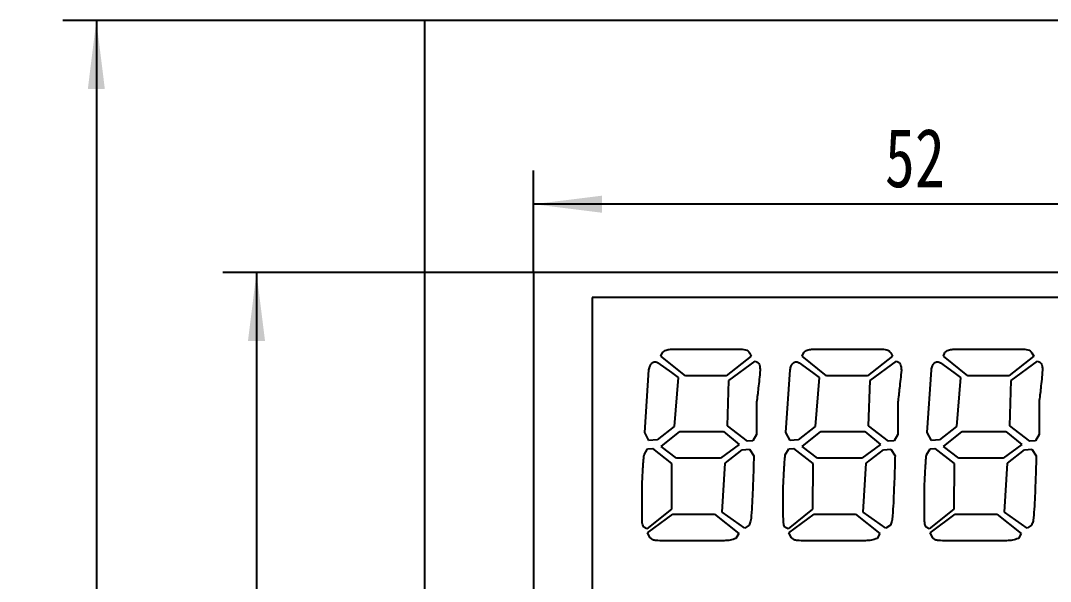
# Model space of a CAD drawing. Header units: millimetres. Extents: x 455 to 753, y 132 to 292.
# Drawn here: x 455.5 to 516.8, y 243.9 to 277.3 of the extents above; entities that cross this region are included whole.
import ezdxf

# ---------------------------------------------------------------- set-up
doc = ezdxf.new("R2010")
doc.units = ezdxf.units.MM
doc.layers.add('标注层', color=150, linetype='Continuous', lineweight=25)
doc.styles.add('SLDTEXTSTYLE2', font='hyswlongfangsong.ttf')
doc.dimstyles.new('SLDDIMSTYLE1', dxfattribs={"dimtxt": 3.5, "dimasz": 4.08, "dimexe": 0, "dimexo": 0.0625, "dimgap": 0.875, "dimtad": 2, "dimrnd": 1e-09, "dimzin": 12, "dimdsep": 46, "dimtxsty": 'SLDTEXTSTYLE2', "dimsah": 1, "dimcen": 0.09, "dimadec": 0, "dimazin": 3, "dimtfac": 1, "dimtofl": 0, "dimtmove": 0, "dimatfit": 3, "dimfxl": 0, "dimfrac": 2, "dimtolj": 1, "dimtzin": 12, "dimarcsym": 0})

# ---------------------------------------------------------------- blocks, each defined once
blk = doc.blocks.new('_D_1')
at = {"layer": '标注层'}
for p, q in [((479.545, 277.312), (458.004, 277.312)), ((460.004, 277.312), (460.004, 181.312)), ((479.545, 181.312), (458.004, 181.312))]:
    blk.add_line(p, q, dxfattribs=at)
for points in [[(460.004, 277.312), (459.496, 273.232), (460.512, 273.232)], [(460.004, 181.312), (460.512, 185.392), (459.496, 185.392)]]:
    blk.add_solid(points, dxfattribs=at)
at = {"layer": '标注层', "insert": (455.492, 233.171), "char_height": 3.5, "attachment_point": 1, "rotation": 90, "style": 'SLDTEXTSTYLE2'}
blk.add_mtext('96', dxfattribs=at)
blk = doc.blocks.new('_D_2')
at = {"layer": '标注层'}
for p, q in [((486.045, 262.312), (486.045, 268.377)), ((538.045, 262.312), (538.045, 268.377)), ((538.045, 266.377), (486.045, 266.377))]:
    blk.add_line(p, q, dxfattribs=at)
for points in [[(486.045, 266.377), (490.125, 265.869), (490.125, 266.885)], [(538.045, 266.377), (533.965, 266.885), (533.965, 265.869)]]:
    blk.add_solid(points, dxfattribs=at)
at = {"layer": '标注层', "insert": (506.98, 270.889), "char_height": 3.5, "attachment_point": 1, "style": 'SLDTEXTSTYLE2'}
blk.add_mtext('52', dxfattribs=at)
blk = doc.blocks.new('_D_3')
at = {"layer": '标注层'}
for p, q in [((486.045, 262.312), (467.545, 262.312)), ((469.545, 262.312), (469.545, 204.312)), ((486.045, 204.312), (467.545, 204.312))]:
    blk.add_line(p, q, dxfattribs=at)
for points in [[(469.545, 262.312), (469.037, 258.232), (470.053, 258.232)], [(469.545, 204.312), (470.053, 208.392), (469.037, 208.392)]]:
    blk.add_solid(points, dxfattribs=at)
at = {"layer": '标注层', "insert": (465.033, 231.778), "char_height": 3.5, "attachment_point": 1, "rotation": 90, "style": 'SLDTEXTSTYLE2'}
blk.add_mtext('58', dxfattribs=at)

msp = doc.modelspace()

# ---------------------------------------------------------------- linework, layer by layer
at = {"color": 7, "linetype": 'Continuous', "lineweight": 25}
for p, q in [((479.545, 277.312), (479.545, 181.312)), ((544.545, 277.312), (479.545, 277.312)), ((486.045, 262.312), (486.045, 204.312)), ((538.045, 262.312), (486.045, 262.312)), ((489.545, 260.812), (489.545, 205.812)), ((534.545, 260.812), (489.545, 260.812)), ((494.609, 257.751), (498.287, 257.751)), ((503.022, 257.751), (506.7, 257.751)), ((511.434, 257.751), (515.112, 257.751)), ((493.639, 257.329), (493.731, 257.552)), ((495.097, 256.164), (493.639, 257.329)), ((499.024, 257.322), (497.533, 256.164)), ((498.917, 257.528), (499.024, 257.322)), ((502.052, 257.329), (502.144, 257.552)), ((503.51, 256.164), (502.052, 257.329)), ((507.436, 257.322), (505.946, 256.164)), ((507.33, 257.528), (507.436, 257.322)), ((510.464, 257.329), (510.556, 257.552)), ((511.923, 256.164), (510.464, 257.329)), ((515.849, 257.322), (514.358, 256.164)), ((515.742, 257.528), (515.849, 257.322)), ((492.674, 252.776), (492.925, 256.508)), ((493.463, 256.927), (494.259, 256.35)), ((497.682, 255.873), (499.252, 257.037)), ((499.252, 257.037), (499.348, 256.994)), ((501.087, 252.776), (501.338, 256.508)), ((501.876, 256.927), (502.672, 256.35)), ((506.094, 255.873), (507.664, 257.037)), ((507.664, 257.037), (507.761, 256.994)), ((509.5, 252.776), (509.75, 256.508)), ((510.288, 256.927), (511.085, 256.35)), ((514.507, 255.873), (516.077, 257.037)), ((516.077, 257.037), (516.174, 256.994)), ((494.259, 256.35), (494.658, 256.049)), ((494.658, 256.049), (494.42, 253.135)), ((497.533, 256.164), (495.097, 256.164)), ((497.595, 253.17), (497.682, 255.873)), ((502.672, 256.35), (503.071, 256.049)), ((503.071, 256.049), (502.833, 253.135)), ((505.946, 256.164), (503.51, 256.164)), ((506.008, 253.17), (506.094, 255.873)), ((511.085, 256.35), (511.484, 256.049)), ((511.484, 256.049), (511.246, 253.135)), ((514.358, 256.164), (511.923, 256.164)), ((514.42, 253.17), (514.507, 255.873)), ((499.341, 254.584), (499.341, 252.659)), ((507.754, 254.584), (507.754, 252.659)), ((516.166, 254.584), (516.166, 252.659)), ((492.927, 252.307), (492.674, 252.776)), ((494.42, 253.135), (493.408, 252.342)), ((493.647, 251.952), (494.76, 252.83)), ((494.76, 252.83), (497.364, 252.83)), ((497.364, 252.83), (498.309, 252.056)), ((498.79, 252.257), (497.595, 253.17)), ((501.34, 252.307), (501.087, 252.776)), ((502.833, 253.135), (501.821, 252.342)), ((502.059, 251.952), (503.173, 252.83)), ((503.173, 252.83), (505.777, 252.83)), ((505.777, 252.83), (506.722, 252.056)), ((507.203, 252.257), (506.008, 253.17)), ((509.753, 252.307), (509.5, 252.776)), ((511.246, 253.135), (510.234, 252.342)), ((510.472, 251.952), (511.586, 252.83)), ((511.586, 252.83), (514.19, 252.83)), ((514.19, 252.83), (515.135, 252.056)), ((515.616, 252.257), (514.42, 253.17)), ((493.408, 252.342), (492.927, 252.307)), ((499.118, 252.275), (498.79, 252.257)), ((499.341, 252.659), (499.118, 252.275)), ((501.821, 252.342), (501.34, 252.307)), ((507.53, 252.275), (507.203, 252.257)), ((507.754, 252.659), (507.53, 252.275)), ((510.234, 252.342), (509.753, 252.307)), ((515.943, 252.275), (515.616, 252.257)), ((516.166, 252.659), (515.943, 252.275)), ((492.63, 251.444), (492.845, 251.813)), ((492.845, 251.813), (493.128, 251.821)), ((493.128, 251.821), (494.274, 250.933)), ((494.559, 251.243), (493.647, 251.952)), ((498.309, 252.056), (497.196, 251.243)), ((497.459, 250.96), (498.475, 251.756)), ((498.475, 251.756), (498.914, 251.781)), ((498.914, 251.781), (499.17, 251.387)), ((501.042, 251.444), (501.258, 251.813)), ((501.258, 251.813), (501.541, 251.821)), ((501.541, 251.821), (502.687, 250.933)), ((502.972, 251.243), (502.059, 251.952)), ((506.722, 252.056), (505.608, 251.243)), ((505.871, 250.96), (506.888, 251.756)), ((506.888, 251.756), (507.327, 251.781)), ((507.327, 251.781), (507.583, 251.387)), ((509.455, 251.444), (509.671, 251.813)), ((509.671, 251.813), (509.954, 251.821)), ((509.954, 251.821), (511.099, 250.933)), ((511.385, 251.243), (510.472, 251.952)), ((515.135, 252.056), (514.021, 251.243)), ((514.284, 250.96), (515.301, 251.756)), ((515.301, 251.756), (515.74, 251.781)), ((515.74, 251.781), (515.995, 251.387)), ((494.274, 250.933), (494.262, 248.222)), ((497.196, 251.243), (494.559, 251.243)), ((497.277, 248.031), (497.459, 250.96)), ((502.687, 250.933), (502.674, 248.222)), ((505.608, 251.243), (502.972, 251.243)), ((505.69, 248.031), (505.871, 250.96)), ((511.099, 250.933), (511.087, 248.222)), ((514.021, 251.243), (511.385, 251.243)), ((514.103, 248.031), (514.284, 250.96)), ((492.516, 247.803), (492.516, 249.611)), ((500.928, 247.803), (500.928, 249.611)), ((509.341, 247.803), (509.341, 249.611)), ((494.262, 248.222), (492.798, 247.034)), ((492.843, 246.803), (494.348, 247.91)), ((494.348, 247.91), (496.826, 247.91)), ((496.826, 247.91), (498.275, 246.756)), ((498.627, 247.084), (497.277, 248.031)), ((502.674, 248.222), (501.211, 247.034)), ((501.256, 246.803), (502.761, 247.91)), ((502.761, 247.91), (505.239, 247.91)), ((505.239, 247.91), (506.687, 246.756)), ((507.039, 247.084), (505.69, 248.031)), ((511.087, 248.222), (509.624, 247.034)), ((509.668, 246.803), (511.174, 247.91)), ((511.174, 247.91), (513.651, 247.91)), ((513.651, 247.91), (515.1, 246.756)), ((515.452, 247.084), (514.103, 248.031)), ((498.895, 247.252), (498.627, 247.084)), ((507.307, 247.252), (507.039, 247.084)), ((515.72, 247.252), (515.452, 247.084)), ((492.798, 247.034), (492.612, 247.143)), ((493.002, 246.498), (492.843, 246.803)), ((498.275, 246.756), (498.108, 246.466)), ((501.211, 247.034), (501.025, 247.143)), ((501.414, 246.498), (501.256, 246.803)), ((506.687, 246.756), (506.521, 246.466)), ((509.624, 247.034), (509.438, 247.143)), ((509.827, 246.498), (509.668, 246.803)), ((515.1, 246.756), (514.934, 246.466)), ((496.836, 246.322), (493.823, 246.322)), ((505.249, 246.322), (502.235, 246.322)), ((513.661, 246.322), (510.648, 246.322))]:
    msp.add_line(p, q, dxfattribs=at)
for points, knots in [([(493.731, 257.552), (493.799, 257.606), (493.936, 257.714), (494.252, 257.739), (494.474, 257.746), (494.609, 257.751)], [0, 0, 0, 0, 0.274315, 0.556493, 1, 1, 1, 1]), ([(498.287, 257.751), (498.417, 257.746), (498.599, 257.739), (498.823, 257.652), (498.886, 257.569), (498.917, 257.528)], [0, 0, 0, 0, 0.559363, 0.780636, 1, 1, 1, 1]), ([(502.144, 257.552), (502.211, 257.606), (502.349, 257.714), (502.665, 257.739), (502.886, 257.746), (503.022, 257.751)], [0, 0, 0, 0, 0.2743151, 0.5564932, 1, 1, 1, 1]), ([(506.7, 257.751), (506.83, 257.746), (507.012, 257.739), (507.235, 257.652), (507.298, 257.569), (507.33, 257.528)], [0, 0, 0, 0, 0.559363, 0.780636, 1, 1, 1, 1]), ([(510.556, 257.552), (510.624, 257.606), (510.761, 257.714), (511.078, 257.739), (511.299, 257.746), (511.434, 257.751)], [0, 0, 0, 0, 0.274315, 0.556493, 1, 1, 1, 1]), ([(515.112, 257.751), (515.243, 257.746), (515.424, 257.739), (515.648, 257.652), (515.711, 257.569), (515.742, 257.528)], [0, 0, 0, 0, 0.559363, 0.780636, 1, 1, 1, 1]), ([(492.925, 256.508), (492.94, 256.59), (492.966, 256.736), (493.058, 256.852), (493.098, 256.903)], [0, 0, 0, 0, 0.55918, 1, 1, 1, 1]), ([(493.098, 256.903), (493.128, 256.931), (493.18, 256.981), (493.251, 256.99), (493.282, 256.994)], [0, 0, 0, 0, 0.559055, 1, 1, 1, 1]), ([(493.282, 256.994), (493.318, 256.989), (493.383, 256.979), (493.439, 256.943), (493.463, 256.927)], [0, 0, 0, 0, 0.557921, 1, 1, 1, 1]), ([(499.547, 256.483), (499.513, 256.128), (499.452, 255.494), (499.375, 254.862), (499.341, 254.584)], [0, 0, 0, 0, 0.5599514, 1, 1, 1, 1]), ([(499.348, 256.994), (499.393, 256.962), (499.482, 256.898), (499.538, 256.705), (499.543, 256.567), (499.547, 256.483)], [0, 0, 0, 0, 0.277769, 0.559547, 1, 1, 1, 1]), ([(501.338, 256.508), (501.352, 256.59), (501.379, 256.736), (501.471, 256.852), (501.511, 256.903)], [0, 0, 0, 0, 0.55918, 1, 1, 1, 1]), ([(501.511, 256.903), (501.54, 256.931), (501.592, 256.981), (501.663, 256.99), (501.695, 256.994)], [0, 0, 0, 0, 0.559055, 1, 1, 1, 1]), ([(501.695, 256.994), (501.731, 256.989), (501.796, 256.979), (501.851, 256.943), (501.876, 256.927)], [0, 0, 0, 0, 0.557921, 1, 1, 1, 1]), ([(507.96, 256.483), (507.925, 256.128), (507.864, 255.494), (507.787, 254.862), (507.754, 254.584)], [0, 0, 0, 0, 0.559951, 1, 1, 1, 1]), ([(507.761, 256.994), (507.806, 256.962), (507.895, 256.898), (507.951, 256.705), (507.956, 256.567), (507.96, 256.483)], [0, 0, 0, 0, 0.277769, 0.559547, 1, 1, 1, 1]), ([(509.75, 256.508), (509.765, 256.59), (509.792, 256.736), (509.883, 256.852), (509.924, 256.903)], [0, 0, 0, 0, 0.55918, 1, 1, 1, 1]), ([(509.924, 256.903), (509.953, 256.931), (510.005, 256.981), (510.076, 256.99), (510.107, 256.994)], [0, 0, 0, 0, 0.559055, 1, 1, 1, 1]), ([(510.107, 256.994), (510.144, 256.989), (510.209, 256.979), (510.264, 256.943), (510.288, 256.927)], [0, 0, 0, 0, 0.557921, 1, 1, 1, 1]), ([(516.372, 256.483), (516.338, 256.128), (516.277, 255.494), (516.2, 254.862), (516.166, 254.584)], [0, 0, 0, 0, 0.559951, 1, 1, 1, 1]), ([(516.174, 256.994), (516.218, 256.962), (516.308, 256.898), (516.363, 256.705), (516.369, 256.567), (516.372, 256.483)], [0, 0, 0, 0, 0.277769, 0.559547, 1, 1, 1, 1]), ([(492.516, 249.611), (492.532, 249.953), (492.555, 250.431), (492.592, 251.042), (492.617, 251.31), (492.63, 251.444)], [0, 0, 0, 0, 0.560112, 0.780161, 1, 1, 1, 1]), ([(499.17, 251.387), (499.163, 251.053), (499.149, 250.385), (499.106, 249.456), (499.077, 248.598), (499.041, 248.075), (499.024, 247.813)], [0, 0, 0, 0, 0.279977, 0.5600198, 0.7800548, 1, 1, 1, 1]), ([(500.928, 249.611), (500.945, 249.953), (500.967, 250.431), (501.005, 251.042), (501.03, 251.31), (501.042, 251.444)], [0, 0, 0, 0, 0.560112, 0.780161, 1, 1, 1, 1]), ([(507.583, 251.387), (507.576, 251.053), (507.562, 250.385), (507.519, 249.456), (507.49, 248.598), (507.454, 248.075), (507.436, 247.813)], [0, 0, 0, 0, 0.279977, 0.56002, 0.780055, 1, 1, 1, 1]), ([(509.341, 249.611), (509.357, 249.953), (509.38, 250.431), (509.418, 251.042), (509.443, 251.31), (509.455, 251.444)], [0, 0, 0, 0, 0.560112, 0.780161, 1, 1, 1, 1]), ([(515.995, 251.387), (515.988, 251.053), (515.975, 250.385), (515.931, 249.456), (515.903, 248.598), (515.867, 248.075), (515.849, 247.813)], [0, 0, 0, 0, 0.279977, 0.5600198, 0.7800548, 1, 1, 1, 1]), ([(492.612, 247.143), (492.585, 247.2), (492.53, 247.314), (492.521, 247.542), (492.518, 247.704), (492.516, 247.803)], [0, 0, 0, 0, 0.276534, 0.558593, 1, 1, 1, 1]), ([(499.024, 247.813), (499.015, 247.705), (499, 247.511), (498.927, 247.331), (498.895, 247.252)], [0, 0, 0, 0, 0.55934, 1, 1, 1, 1]), ([(501.025, 247.143), (500.998, 247.2), (500.943, 247.314), (500.933, 247.542), (500.93, 247.704), (500.928, 247.803)], [0, 0, 0, 0, 0.276534, 0.558593, 1, 1, 1, 1]), ([(507.436, 247.813), (507.428, 247.705), (507.413, 247.511), (507.34, 247.331), (507.307, 247.252)], [0, 0, 0, 0, 0.55934, 1, 1, 1, 1]), ([(509.438, 247.143), (509.41, 247.2), (509.355, 247.314), (509.346, 247.542), (509.343, 247.704), (509.341, 247.803)], [0, 0, 0, 0, 0.2765342, 0.5585926, 1, 1, 1, 1]), ([(515.849, 247.813), (515.841, 247.705), (515.826, 247.511), (515.752, 247.331), (515.72, 247.252)], [0, 0, 0, 0, 0.55934, 1, 1, 1, 1]), ([(493.823, 246.322), (493.663, 246.327), (493.44, 246.334), (493.149, 246.378), (493.051, 246.458), (493.002, 246.498)], [0, 0, 0, 0, 0.562598, 0.783601, 1, 1, 1, 1]), ([(498.108, 246.466), (497.994, 246.429), (497.765, 246.354), (497.334, 246.33), (497.025, 246.325), (496.836, 246.322)], [0, 0, 0, 0, 0.278674, 0.559171, 1, 1, 1, 1]), ([(502.235, 246.322), (502.075, 246.327), (501.853, 246.334), (501.562, 246.378), (501.463, 246.458), (501.414, 246.498)], [0, 0, 0, 0, 0.562598, 0.783601, 1, 1, 1, 1]), ([(506.521, 246.466), (506.407, 246.429), (506.178, 246.354), (505.747, 246.33), (505.438, 246.325), (505.249, 246.322)], [0, 0, 0, 0, 0.278674, 0.559171, 1, 1, 1, 1]), ([(510.648, 246.322), (510.488, 246.327), (510.265, 246.334), (509.975, 246.378), (509.876, 246.458), (509.827, 246.498)], [0, 0, 0, 0, 0.562598, 0.783601, 1, 1, 1, 1]), ([(514.934, 246.466), (514.82, 246.429), (514.591, 246.354), (514.159, 246.33), (513.85, 246.325), (513.661, 246.322)], [0, 0, 0, 0, 0.278674, 0.559171, 1, 1, 1, 1])]:
    msp.add_open_spline(points, degree=3, knots=knots, dxfattribs=at)

# ---------------------------------------------------------------- dimensions: what is measured, and where the dimension line sits
at = {"layer": '标注层'}
for base, p1, p2, angle, picture, middle in [((460.004, 181.312), (479.545, 277.312), (479.545, 181.312), 90, '_D_1', (460.004, 234.702)), ((486.045, 266.377), (538.045, 262.312), (486.045, 262.312), 0, '_D_2', (508.516, 266.377)), ((469.545, 204.312), (486.045, 262.312), (486.045, 204.312), 90, '_D_3', (469.545, 233.312))]:
    dim = msp.add_linear_dim(base=base, p1=p1, p2=p2, angle=angle, dimstyle='SLDDIMSTYLE1', dxfattribs=at)
    dim.commit()
    dim.dimension.update_dxf_attribs({"geometry": picture, "text_midpoint": middle, "dimtype": 160})

doc.saveas('drawing.dxf')
